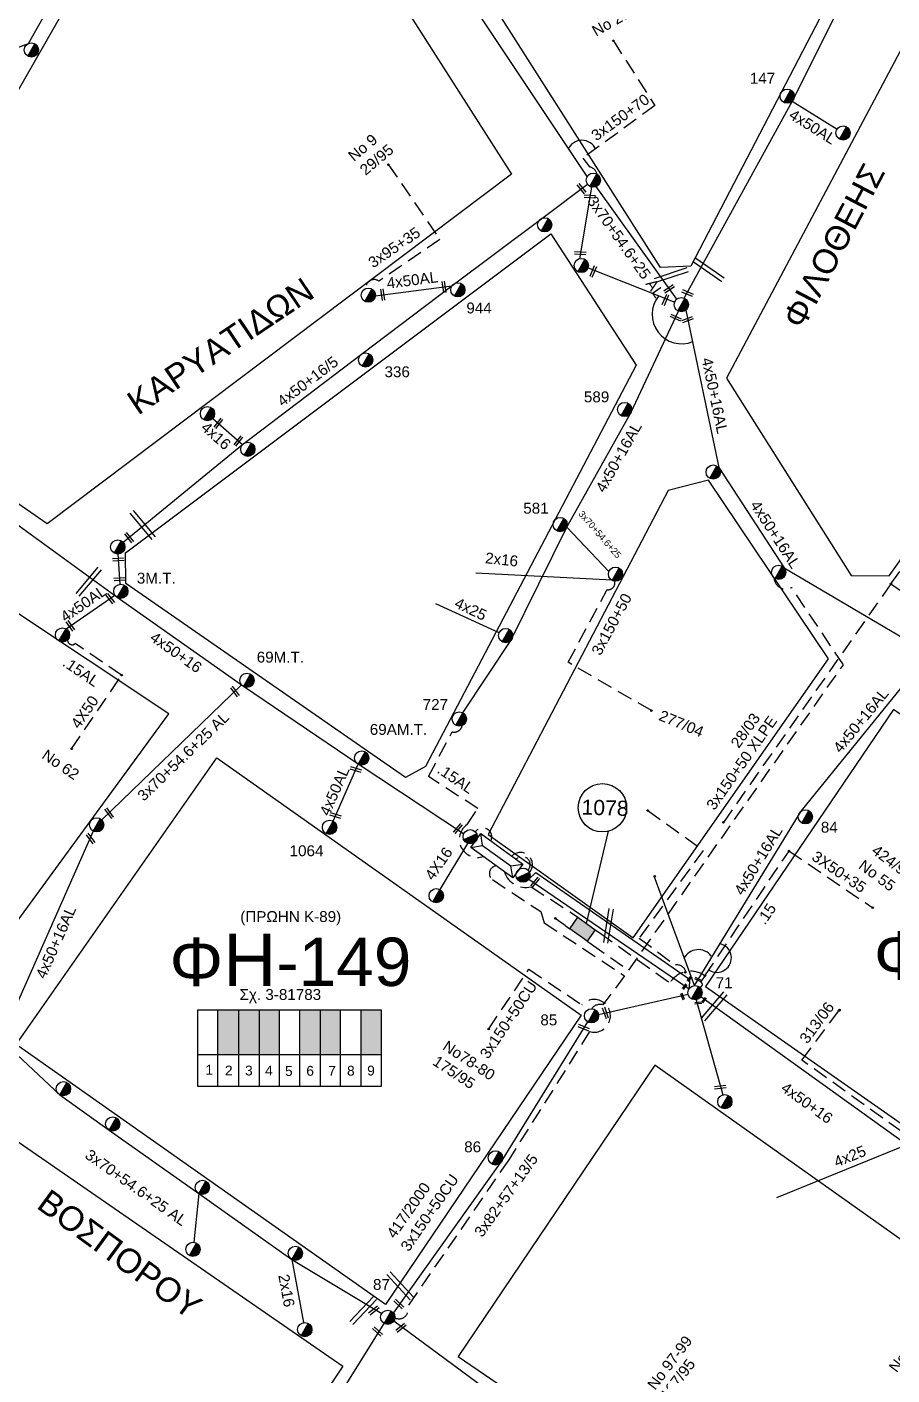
# Model space of a CAD drawing. Header units: millimetres. Extents: x 7477 to 9676, y 1828 to 2857.
# Drawn here: x 8495.6 to 8638.7, y 2005.9 to 2228.9 of the extents above; entities that cross this region are included whole.
import ezdxf
from ezdxf.enums import TextEntityAlignment as Align

# ---------------------------------------------------------------- set-up
doc = ezdxf.new("R2010")
doc.units = ezdxf.units.MM
doc.linetypes.add('DASHED', pattern=[19.05, 12.7, -6.35])
for name, color, linetype, lineweight in [('.15', 7, 'Continuous', 30), ('.15AL', 7, 'Continuous', 30), ('2x16', 7, 'Continuous', 30), ('3x150+50', 7, 'Continuous', 30), ('3x150+50 XLPE', 7, 'SYN_LINE', 30), ('3x150+50CU', 7, 'Continuous', 30), ('3x150+70', 7, 'Continuous', 30), ('3X50+35', 7, 'Continuous', 30), ('3x70+54.6+25 AL', 7, 'SYN_LINE', 30), ('3x82+57+13_5', 7, 'Continuous', 30), ('3x95+35', 7, 'Continuous', 30), ('4x16', 7, 'Continuous', 30), ('4x25', 7, 'Continuous', 30), ('4X35', 7, 'DASHED', 30), ('4x50', 7, 'Continuous', 30), ('4x50+16', 7, 'Continuous', 30), ('4x50+16_5', 7, 'Continuous', 30), ('4x50+16AL', 7, 'Continuous', 30), ('4x50AL', 7, 'Continuous', 30), ('text διευθύνσεων', 250, 'Continuous', 30), ('Υπόβαθρο ΔΕΗ', 7, 'Continuous', 30)]:
    doc.layers.add(name, color=color, linetype=linetype, lineweight=lineweight)
for name, color, linetype in [('Link Box 4 Διευθύνσεων', 7, 'Continuous'), ('Pillar OTE', 7, 'Continuous'), ('TEXT ΚΑΛΩΔΙΩΝ', 7, 'Continuous'), ('Άγνωστα', 7, 'Continuous'), ('ΑΓΝΩΣΤΟ ΕΝΑΕΡΙΟ ΚΑΛΩΔΙΟ', 7, 'Continuous'), ('Καλώδια ΧΤ   3x150+50CU', 7, 'DASHED'), ('Καλώδια ΧΤ   3x150AL+50CU', 7, 'DASHED'), ('Μηχανική τομή', 7, 'Continuous'), ('Στύλος ΦΜ', 7, 'Continuous'), ('Στύλος ΦΜ @ 1', 7, 'Continuous'), ('Συνδέσεις', 7, 'Continuous'), ('Τομή', 7, 'Continuous'), ('Υποσταθμός εναέριος 2 στύλων', 7, 'Continuous'), ('Υποσταθμός πόλεως', 7, 'Continuous')]:
    doc.layers.add(name, color=color, linetype=linetype)
doc.styles.add('arial', font='ARIAL.TTF')
doc.styles.get("Standard").update_dxf_attribs({"font": 'ARIAL.TTF'})
doc.linetypes.add('SYN_LINE', pattern='A,0.5,-0.0001,["/\\/\\/\\/",Standard,S=0.1,R=0,X=0,Y=-0.05],-0.25', length=0.7501)

# ---------------------------------------------------------------- blocks, each defined once
blk = doc.blocks.new('ΥΠΑΡΧΩΝ ΤΣΙΜΕΝΤΕΝΙΟΣ ΣΤΥΛΟΣ')
at = {"layer": 'Στύλος ΦΜ'}
blk.add_hatch(color=7, dxfattribs=at).paths.add_polyline_path([(-1.29, -2.28, 0.574793), (2.62, 0, 0.268822), (1.3, 2.27)])
at = {"layer": 'Στύλος ΦΜ', "color": 7}
blk.add_line((-1.29, -2.28), (1.3, 2.27), dxfattribs=at)
blk.add_circle((0, 0), 2.62, dxfattribs=at)
at = {"layer": 'Στύλος ΦΜ', "flags": 4}
for tag, p in [('ΑΡΙΘΜΟΣ', (-4.68, 8.05)), ('ΤΥΠΟΣ', (-4.91, 3.03))]:
    blk.add_attdef(tag, p, '', height=4, dxfattribs=at)
blk = doc.blocks.new('LINK BOX 4 ΑΝΑΧΩΡΗΣΕΩΝ')
at = {"layer": 'Link Box 4 Διευθύνσεων', "ltscale": 40}
blk.add_hatch(color=256, dxfattribs=at).paths.add_polyline_path([(-3.54, 0), (-3.54, -4.67), (3.54, -4.67), (3.54, 0)])
for p, q in [((-3.54, 0), (-5.33, 0)), ((5.33, 0), (3.54, 0)), ((-3.54, -4.67), (-5.33, -4.67)), ((5.33, -4.67), (3.54, -4.67))]:
    blk.add_line(p, q, dxfattribs=at)
blk.add_lwpolyline([(-3.54, -4.67), (-3.54, 0), (3.54, 0), (3.54, -4.67)], close=True, dxfattribs=at)
blk = doc.blocks.new('ΥΠΟΣΤΑΘΜΟΣ ΕΝΑΕΡΙΟΣ ΕΠΙ 2 ΣΤΥΛΩΝ')
at = {"layer": 'Υποσταθμός εναέριος 2 στύλων', "linetype": 'Continuous'}
for points in [[(-11.97, -2.11, 0.574793), (-8.45, -0.07, 0.268822), (-9.64, 1.98)], [(9.68, -2.15, 0.574793), (13.19, -0.1, 0.268822), (12.01, 1.95)]]:
    blk.add_hatch(color=256, dxfattribs=at).paths.add_polyline_path(points)
for p, q in [((-11.97, -2.11), (-9.64, 1.98)), ((9.68, -2.15), (12.01, 1.95))]:
    blk.add_line(p, q, dxfattribs=at)
for centre in [(-10.81, -0.07), (10.84, -0.1)]:
    blk.add_circle(centre, 2.36, dxfattribs=at)
at = {"layer": 'Υποσταθμός πόλεως', "linetype": 'Continuous', "ltscale": 40}
blk.add_lwpolyline([(-8.57, 2.82), (8.57, 2.82), (8.57, -2.82), (-8.57, -2.82)], close=True, dxfattribs=at)
for points in [[(-5.75, 0), (-8.57, 2.82)], [(-8.57, -2.82), (-5.75, 0)], [(-5.75, 0), (5.75, 0)], [(5.75, 0), (8.57, 2.82)], [(8.57, -2.82), (5.75, 0)]]:
    blk.add_lwpolyline(points, dxfattribs=at)
at = {"layer": 'Υποσταθμός εναέριος 2 στύλων', "ltscale": 40, "flags": 1}
for tag, p in [('ΜΕΤΑΣΧΗΜΑΤΙΣΜΟΣ', (14.09, 2.51)), ('ΙΣΧΥΣ', (14.07, -0.28)), ('ΑΡΙΘΜΟΣ', (14.19, -3))]:
    blk.add_attdef(tag, p, '', height=1.8, dxfattribs=at)
blk = doc.blocks.new('ΜΗΧΑΝΙΚΗ ΤΟΜΗ')
at = {"layer": 'Μηχανική τομή', "ltscale": 40}
for p, q in [((-1.89, 0.78), (5.69, 0.78)), ((-1.89, -0.77), (5.69, -0.77))]:
    blk.add_line(p, q, dxfattribs=at)
blk = doc.blocks.new('ΤΟΜΗ')
at = {"layer": 'Τομή', "ltscale": 40}
for p, q in [((-5.68, 0), (17.06, 0)), ((-5.68, -2.77), (17.06, -2.77))]:
    blk.add_line(p, q, dxfattribs=at)
blk = doc.blocks.new('_ΣΥΝΔΕΣΗ')
at = {"layer": 'Συνδέσεις', "linetype": 'SYN_LINE', "ltscale": 40}
blk.add_hatch(color=256, dxfattribs=at).paths.add_polyline_path([(0.5, -0.01, 1), (-0.5, -0.01, 1)])
at = {"layer": 'Συνδέσεις'}
blk.add_circle((0, -0.01), 0.5, dxfattribs=at)

msp = doc.modelspace()

# ---------------------------------------------------------------- hatches: boundary and pattern name
at = {"layer": 'Καλώδια ΧΤ   3x150AL+50CU', "linetype": 'DASHED', "lineweight": -3, "ltscale": 0.2}
h = msp.add_hatch(color=151, dxfattribs=at)
h.dxf.hatch_style = 1
h.paths.add_polyline_path([(8530.62, 2066.27), (8527.18, 2066.27), (8527.18, 2058.91), (8530.62, 2058.91)])
h = msp.add_hatch(color=85, dxfattribs=at)
h.dxf.hatch_style = 1
h.paths.add_polyline_path([(8530.62, 2058.91), (8534.06, 2058.9), (8534.06, 2066.27), (8530.62, 2066.27)])
h = msp.add_hatch(color=27, dxfattribs=at)
h.dxf.hatch_style = 1
h.paths.add_polyline_path([(8537.3, 2066.27), (8534, 2066.27), (8534, 2058.91), (8537.29, 2058.9)])
h = msp.add_hatch(color=5, dxfattribs=at)
h.dxf.hatch_style = 1
h.paths.add_polyline_path([(8544.14, 2066.27), (8540.84, 2066.27), (8540.84, 2058.9), (8544.14, 2058.9)])
h = msp.add_hatch(color=1, dxfattribs=at)
h.dxf.hatch_style = 1
h.paths.add_polyline_path([(8547.48, 2066.27), (8544.19, 2066.27), (8544.19, 2058.9), (8547.48, 2058.9)])
h = msp.add_hatch(color=6, dxfattribs=at)
h.dxf.hatch_style = 1
h.paths.add_polyline_path([(8554.15, 2066.27), (8550.85, 2066.27), (8550.85, 2058.9), (8554.15, 2058.9)])

# ---------------------------------------------------------------- linework, layer by layer
at = {"layer": '.15', "color": 2, "linetype": 'DASHED', "lineweight": -3, "ltscale": 0.2}
msp.add_lwpolyline([(8638.49, 2136.78), (8664.04, 2172.15), (8654.57, 2178.8)], dxfattribs=at)
at = {"layer": '.15', "color": 6, "linetype": 'DASHED', "lineweight": -3, "ltscale": 0.2}
msp.add_lwpolyline([(8571.07, 2091.66, -0.868987), (8568.42, 2096.98), (8570.19, 2099.59), (8562.01, 2104.89), (8565.91, 2112.28, 0.431392), (8567.59, 2113.35, -1.476166)], format="xyb", dxfattribs=at)
at = {"layer": '.15', "color": 5, "linetype": 'DASHED', "lineweight": -3, "ltscale": 0.2}
msp.add_lwpolyline([(8607.73, 2071.93), (8621.64, 2092.57)], dxfattribs=at)
at = {"layer": '.15AL', "color": 151, "linetype": 'DASHED', "lineweight": -3, "ltscale": 0.2}
msp.add_lwpolyline([(8502.98, 2109.47), (8511.24, 2121.67), (8503.55, 2126.88, -0.662454), (8502.3, 2127.49, -4.11627)], format="xyb", dxfattribs=at)
at = {"layer": '2x16', "color": 6, "linetype": 'SYN_LINE', "lineweight": -3, "ltscale": 15}
msp.add_lwpolyline([(8592.36, 2137.36), (8569.84, 2138.56)], dxfattribs=at)
at = {"layer": '2x16', "color": 151, "linetype": 'SYN_LINE', "lineweight": -3, "ltscale": 8}
msp.add_lwpolyline([(8568.48, 2093.83), (8563.86, 2086.19)], dxfattribs=at)
at = {"layer": '2x16', "color": 2, "linetype": 'Continuous', "lineweight": -3, "ltscale": 0.2}
for points in [[(8524.03, 2035.88), (8523.17, 2027.82)], [(8539.41, 2024.99), (8541.33, 2014.54)]]:
    msp.add_lwpolyline(points, dxfattribs=at)
at = {"layer": '3x150+50', "color": 6, "linetype": 'DASHED', "lineweight": -3, "ltscale": 0.2}
msp.add_lwpolyline([(8598.87, 2115.8), (8585.09, 2123.8), (8591.56, 2135.82, 0.560277), (8592.77, 2137.22, -52.835946)], format="xyb", dxfattribs=at)
at = {"layer": '3x150+50', "color": 5, "linetype": 'DASHED', "lineweight": -3, "ltscale": 0.2}
for points in [[(8598.27, 2099.28), (8607.46, 2092.68), (8596.85, 2078.15), (8602.82, 2073.7, -0.382244), (8604.58, 2072.59, 183.471614)], [(8578.46, 2089.42, 1.030131), (8576.51, 2091.19, -0.168773)], [(8590.33, 2079.04), (8601.92, 2070.77, -0.426194), (8607.73, 2071.93)], [(8607.73, 2071.93), (8607.02, 2070.87, -1.141758), (8606.68, 2070.14, 8.196925)]]:
    msp.add_lwpolyline(points, format="xyb", dxfattribs=at)
at = {"layer": '3x150+50', "color": 151, "linetype": 'DASHED', "lineweight": -3, "ltscale": 0.2}
msp.add_lwpolyline([(8569.74, 2095.75, -0.920462), (8572.32, 2094.23, 0.32939)], format="xyb", dxfattribs=at)
at = {"layer": '3x150+50', "color": 1, "linetype": 'DASHED', "lineweight": -3, "ltscale": 0.2}
msp.add_lwpolyline([(8578.72, 2089.05, 0.968723), (8575.79, 2091.72, -0.241031)], format="xyb", dxfattribs=at)
at = {"layer": '3x150+50', "color": 27, "linetype": 'DASHED', "lineweight": -3, "ltscale": 0.2}
msp.add_lwpolyline([(8573.2, 2090.11, 0.684118), (8572.59, 2087.83), (8580.56, 2082.57), (8581.11, 2080.71), (8594.44, 2071.93), (8590.85, 2067.12, 0.310574), (8589, 2066.48, -6.646849)], format="xyb", dxfattribs=at)
at = {"layer": '3x150+50', "color": 85, "linetype": 'DASHED', "lineweight": -3, "ltscale": 0.2}
msp.add_lwpolyline([(8574.59, 2089.11, 0.40395), (8578.96, 2086.66), (8585.99, 2082.13)], format="xyb", dxfattribs=at)
msp.add_lwpolyline([(8584.63, 2080.23), (8582.97, 2081.42)], dxfattribs=at)
at = {"layer": '3x150+50 XLPE', "color": 85, "linetype": 'DASHED', "lineweight": -3, "ltscale": 0.2}
msp.add_lwpolyline([(8588.97, 2077.14), (8595.12, 2072.84), (8630.63, 2123.38), (8622.07, 2136.15, -0.552951), (8619.15, 2137.8, 0.126739)], format="xyb", dxfattribs=at)
at = {"layer": '3x150+50 XLPE', "color": 2, "linetype": 'DASHED', "lineweight": -3, "ltscale": 0.2}
msp.add_lwpolyline([(8638.49, 2136.78), (8610.78, 2097.31)], dxfattribs=at)
at = {"layer": '3x150+50CU', "color": 2, "linetype": 'DASHED', "lineweight": -3, "ltscale": 0.2}
msp.add_lwpolyline([(8638.49, 2136.78), (8645.5, 2131.92)], dxfattribs=at)
at = {"layer": '3x150+50CU', "color": 27, "linetype": 'DASHED', "lineweight": -3, "ltscale": 0.2}
msp.add_lwpolyline([(8571.96, 2063.12), (8578.61, 2073), (8587.37, 2067.11, -1.796013), (8588.65, 2062.68), (8575.27, 2041.47), (8558.54, 2017.18, -0.682851), (8556.45, 2015.33, -115.724267)], format="xyb", dxfattribs=at)
at = {"layer": '3x150+70', "color": 27, "linetype": 'DASHED', "lineweight": -3, "ltscale": 0.2}
msp.add_lwpolyline([(8592.58, 2226.64), (8599.45, 2215.93), (8587.56, 2207.24), (8588.63, 2205.77, -0.317333), (8589.85, 2204.61, 152.098015)], format="xyb", dxfattribs=at)
at = {"layer": '3X50+35', "color": 5, "linetype": 'DASHED', "lineweight": -3, "ltscale": 0.2}
msp.add_lwpolyline([(8621.64, 2092.57), (8635.49, 2083.19)], dxfattribs=at)
at = {"layer": '3x70+54.6+25 AL', "color": 85, "linetype": 'SYN_LINE', "lineweight": -3, "ltscale": 15}
for points in [[(8588.98, 2202.44), (8586.96, 2190.58)], [(8588.39, 2189.06), (8602.73, 2183.4)]]:
    msp.add_lwpolyline(points, dxfattribs=at)
at = {"layer": '3x70+54.6+25 AL', "color": 6, "linetype": 'SYN_LINE', "lineweight": -3, "ltscale": 10}
msp.add_lwpolyline([(8591.84, 2138.8), (8584.89, 2146.18)], dxfattribs=at)
at = {"layer": '3x70+54.6+25 AL', "color": 151, "linetype": 'SYN_LINE', "lineweight": -3, "ltscale": 15}
msp.add_lwpolyline([(8531.07, 2120.06), (8507.95, 2097.72)], dxfattribs=at)
at = {"layer": '3x70+54.6+25 AL', "color": 1, "linetype": 'SYN_LINE', "lineweight": -3, "ltscale": 15}
msp.add_lwpolyline([(8578.62, 2087.91), (8579.78, 2088.99), (8605.18, 2071.39), (8605.12, 2069.78)], dxfattribs=at)
at = {"layer": '3x70+54.6+25 AL', "color": 5, "linetype": 'SYN_LINE', "lineweight": -3, "ltscale": 15}
msp.add_lwpolyline([(8578.62, 2087.91), (8605.12, 2069.78)], dxfattribs=at)
at = {"layer": '3x70+54.6+25 AL', "color": 2, "linetype": 'SYN_LINE', "lineweight": -3, "ltscale": 15}
msp.add_lwpolyline([(8493.09, 2059.68), (8501.04, 2052.21), (8509.19, 2046.38), (8524.03, 2035.88), (8539.41, 2024.99), (8554.27, 2016.03)], dxfattribs=at)
at = {"layer": '3x70+54.6+25 AL', "color": 6, "linetype": 'SYN_LINE', "lineweight": -3, "ltscale": 15}
msp.add_lwpolyline([(8556.29, 2014.82), (8583.49, 1994.67)], dxfattribs=at)
at = {"layer": '3x82+57+13_5', "color": 1, "linetype": 'Continuous', "lineweight": -3, "ltscale": 0.2}
for points in [[(8590.13, 2065.54), (8604.94, 2068.86)], [(8556.22, 2016.12), (8574.09, 2041.18), (8588.35, 2064.3)]]:
    msp.add_lwpolyline(points, dxfattribs=at)
at = {"layer": '3x82+57+13_5', "color": 27, "linetype": 'Continuous', "lineweight": -3, "ltscale": 0.2}
msp.add_lwpolyline([(8516.58, 1958.26), (8535.35, 1983.39), (8554.69, 2014.39)], dxfattribs=at)
at = {"layer": '3x95+35', "color": 85, "linetype": 'DASHED', "lineweight": -3, "ltscale": 0.2}
msp.add_lwpolyline([(8555.38, 2206.14), (8563.87, 2193.78), (8553.81, 2186.88, 0.626883), (8551.65, 2185.65, 4.700453)], format="xyb", dxfattribs=at)
at = {"layer": '4x16', "color": 85, "lineweight": -3, "ltscale": 0.2}
msp.add_lwpolyline([(8526.33, 2164.16), (8531.23, 2159.83)], dxfattribs=at)
at = {"layer": '4x25', "color": 6, "linetype": 'SYN_LINE', "lineweight": -3, "ltscale": 15}
msp.add_lwpolyline([(8573.69, 2128.67), (8563.2, 2133.46)], dxfattribs=at)
at = {"layer": '4x25', "color": 85, "linetype": 'SYN_LINE', "lineweight": -3, "ltscale": 15}
msp.add_lwpolyline([(8641.12, 2043.94), (8619.59, 2035.2)], dxfattribs=at)
at = {"layer": '4X35', "color": 5, "linetype": 'SYN_LINE', "lineweight": -3, "ltscale": 15}
msp.add_lwpolyline([(8605.99, 2070.29), (8599.33, 2088.39)], dxfattribs=at)
at = {"layer": '4x50', "color": 2, "linetype": 'Continuous', "lineweight": -3, "ltscale": 0.2}
msp.add_lwpolyline([(8456.17, 2176.02), (8471.27, 2198.53), (8484.24, 2221.91), (8495.82, 2226.2)], dxfattribs=at)
at = {"layer": '4x50+16', "color": 6, "lineweight": -3, "ltscale": 0.2}
msp.add_lwpolyline([(8510.09, 2134.85), (8483.32, 2154.29), (8456.53, 2174.29)], dxfattribs=at)
at = {"layer": '4x50+16', "color": 151, "lineweight": -3, "ltscale": 0.2}
msp.add_lwpolyline([(8567.81, 2095.39), (8550.38, 2106.94), (8531.4, 2119.79), (8510.53, 2134.53), (8510.09, 2134.85)], dxfattribs=at)
at = {"layer": '4x50+16', "color": 1, "lineweight": -3, "ltscale": 0.2}
msp.add_lwpolyline([(8606.26, 2067.95), (8610.7, 2052.23)], dxfattribs=at)
at = {"layer": '4x50+16', "color": 85, "lineweight": -3, "ltscale": 0.2}
msp.add_lwpolyline([(8670.82, 2024.94), (8641.12, 2043.94), (8607.05, 2068.43)], dxfattribs=at)
at = {"layer": '4x50+16_5', "color": 2, "linetype": 'Continuous', "lineweight": -3, "ltscale": 0.2}
msp.add_lwpolyline([(8495.82, 2226.2), (8517.14, 2263.99), (8532.33, 2291.63)], dxfattribs=at)
at = {"layer": '4x50+16_5', "color": 85, "lineweight": -3, "ltscale": 0.2}
msp.add_lwpolyline([(8511.52, 2143.65), (8531.23, 2159.83), (8550.93, 2174.79), (8565.87, 2186.08), (8580.74, 2197.25), (8588.29, 2202.92)], dxfattribs=at)
at = {"layer": '4x50+16_5', "color": 151, "lineweight": -3, "ltscale": 0.2}
msp.add_lwpolyline([(8511.02, 2136.73), (8510.69, 2141.72)], dxfattribs=at)
at = {"layer": '4x50+16AL', "color": 1, "lineweight": -3, "ltscale": 0.2}
msp.add_lwpolyline([(8604.32, 2184.04), (8622.48, 2217.21), (8637.97, 2248.37)], dxfattribs=at)
at = {"layer": '4x50+16AL', "color": 6, "lineweight": -3, "ltscale": 0.2}
msp.add_lwpolyline([(8567.69, 2115.44), (8575.65, 2127.43), (8584.89, 2146.18), (8595.48, 2165.08), (8603.33, 2181.9)], dxfattribs=at)
at = {"layer": '4x50+16AL', "color": 85, "lineweight": -3, "ltscale": 0.2}
msp.add_lwpolyline([(8604.56, 2182.05), (8610.01, 2156.02), (8620.84, 2139.43), (8643.68, 2125.99)], dxfattribs=at)
at = {"layer": '4x50+16AL', "color": 5, "lineweight": -3, "ltscale": 0.2}
msp.add_lwpolyline([(8605.99, 2070.29), (8623.67, 2099.19), (8644.12, 2124.37)], dxfattribs=at)
at = {"layer": '4x50+16AL', "color": 151, "lineweight": -3, "ltscale": 0.2}
msp.add_lwpolyline([(8506.53, 2095.88), (8491.01, 2060.78)], dxfattribs=at)
at = {"layer": '4x50AL', "color": 1, "lineweight": -3, "ltscale": 0.2}
msp.add_lwpolyline([(8622.18, 2216.65), (8629.58, 2212.02)], dxfattribs=at)
at = {"layer": '4x50AL', "color": 85, "lineweight": -3, "ltscale": 0.2}
msp.add_lwpolyline([(8553.21, 2184.45), (8565.87, 2186.08)], dxfattribs=at)
at = {"layer": '4x50AL', "color": 151, "lineweight": -3, "ltscale": 0.2}
for points in [[(8502.05, 2129.34), (8510.14, 2134.89)], [(8546.23, 2097.51), (8550.38, 2106.94)]]:
    msp.add_lwpolyline(points, dxfattribs=at)
at = {"layer": 'Pillar OTE', "lineweight": -3, "ltscale": 40}
for points in [[(8523.85, 2053.63), (8523.85, 2066.27), (8554.18, 2066.27), (8554.18, 2053.6), (8523.85, 2053.63)], [(8527.18, 2053.63), (8527.18, 2066.27)], [(8530.62, 2053.63), (8530.62, 2066.27)], [(8534.06, 2053.62), (8534.06, 2066.27)], [(8537.35, 2053.62), (8537.36, 2066.27)], [(8540.74, 2053.62), (8540.74, 2066.27)], [(8544.14, 2053.61), (8544.14, 2066.27)], [(8547.47, 2053.61), (8547.47, 2066.27)], [(8550.86, 2053.61), (8550.86, 2066.27)], [(8523.85, 2058.91), (8554.18, 2058.88)]]:
    msp.add_lwpolyline(points, dxfattribs=at)
at = {"layer": 'Άγνωστα', "color": 85, "linetype": 'DASHED', "lineweight": -3, "ltscale": 0.2}
msp.add_lwpolyline([(8644.67, 2045.53, 0.801116), (8640.23, 2046.15), (8623.77, 2057.98), (8629.99, 2066.27)], format="xyb", dxfattribs=at)
at = {"layer": 'ΑΓΝΩΣΤΟ ΕΝΑΕΡΙΟ ΚΑΛΩΔΙΟ', "color": 27, "linetype": 'Continuous', "lineweight": -3, "ltscale": 0.2}
for points in [[(8588.24, 2204.16), (8566.64, 2236.67), (8553.84, 2257.49), (8540.13, 2278.8), (8533.45, 2291.61)], [(8603.09, 2183.89), (8589.74, 2202.51)]]:
    msp.add_lwpolyline(points, dxfattribs=at)
at = {"layer": 'Καλώδια ΧΤ   3x150+50CU', "color": 7, "linetype": 'Continuous', "ltscale": 0.2}
for centre, radius, start, end in [((8587.38, 2207.66), 2.51, 24.5776, 155.4224), ((8603.87, 2181.37), 4.87, 141.5515, 292.217), ((8609.71, 2074.88), 2.39, 237.422, 76.7309), ((8606.64, 2073.6), 2.65, 36.4471, 154.4279)]:
    msp.add_arc(centre, radius, start, end, dxfattribs=at)
at = {"layer": 'Υπόβαθρο ΔΕΗ', "lineweight": -3}
for points in [[(8563.95, 2296.98), (8539.93, 2284.03), (8534.9, 2292.6), (8559.08, 2334.42), (8636.64, 2249.54), (8605.38, 2189.35), (8600.36, 2189.11), (8543.17, 2279.06), (8566.24, 2292.58)], [(8528.46, 2278.67), (8575.76, 2204.57), (8498.95, 2146.71), (8466.13, 2169.43)], [(8686.08, 2205.26), (8646.07, 2236.39), (8611.3, 2170.81), (8631.92, 2138.17), (8638.19, 2138.11)], [(8582.25, 2194.71), (8596.37, 2172.94), (8561.53, 2106.53), (8558.22, 2104.73), (8511.92, 2136.82), (8511.86, 2141.93)], [(8452.26, 2159.67), (8418.48, 2112.83), (8484.13, 2067.54), (8519.05, 2115.28)], [(8608.3, 2153.96), (8601.63, 2152.22), (8571.9, 2095.3), (8595.88, 2078.19), (8628.18, 2124.35)], [(8702.42, 2071.69), (8638.91, 2115.97), (8607.83, 2070.13), (8671.27, 2025.68)], [(8527, 2107.97), (8587.25, 2065.4), (8554.87, 2017.52), (8493.8, 2060.53)], [(8599.44, 2057.11), (8566.91, 2008.94), (8628.76, 1966.63), (8662.11, 2012.68)], [(8486.6, 2049.65), (8547.82, 2007.31), (8515.68, 1959.26), (8453.54, 2002.28)]]:
    msp.add_lwpolyline(points, close=True, dxfattribs=at)
msp.add_lwpolyline([(8588.16, 2080.58), (8591.76, 2095.85)], dxfattribs=at)
msp.add_circle((8590.77, 2099.73), 4, dxfattribs=at)

# ---------------------------------------------------------------- block references
at = {"layer": 'Link Box 4 Διευθύνσεων', "lineweight": -3, "xscale": 0.4999999999999999, "yscale": 0.4999999999999999, "zscale": 0.4999999999999999, "rotation": 144.4972191081964}
msp.add_blockref('LINK BOX 4 ΑΝΑΧΩΡΗΣΕΩΝ', (8586.8, 2078.68), dxfattribs=at)
at = {"layer": 'Μηχανική τομή', "lineweight": -3}
for p, xscale, yscale, zscale, rotation in [((8587.01, 2202.56), 0.2499999999999463, 0.2499999999999463, 0.4999999999999997, 308.6526999149059), ((8588.22, 2200.91), 0.2499999999999463, 0.2499999999999463, 0.4999999999999997, 357.1628896834428), ((8586.63, 2191.53), 0.2499999999999464, 0.2499999999999464, 0.4999999999999997, 357.1628896834428), ((8589.11, 2188.05), 0.2499999999999464, 0.2499999999999464, 0.4999999999999997, 66.99742589538043), ((8564.67, 2185.45), 0.2499999999999464, 0.2499999999999464, 0.4999999999999997, 98.09774704481468), ((8601.41, 2185.36), 0.2499999999999464, 0.2499999999999464, 0.4999999999999997, 33.53916720701145), ((8554.54, 2184.14), 0.2499999999999464, 0.2499999999999464, 0.4999999999999997, 98.09774704481468), ((8601.03, 2183.35), 0.2499999999999464, 0.2499999999999464, 0.4999999999999997, 66.99742589538043), ((8604.39, 2185.11), 0.2499999999999464, 0.2499999999999464, 0.4999999999999997, 336.3376795205555), ((8602.44, 2181.04), 0.2499999999999464, 0.2499999999999464, 0.4999999999999997, 336.3376795205555), ((8604.44, 2180.35), 0.2499999999999464, 0.2499999999999464, 0.4999999999999997, 20.8888581558786), ((8526.97, 2162.98), 0.2499999999999464, 0.2499999999999464, 0.4999999999999997, 51.82011262844216), ((8530.28, 2160.03), 0.2499999999999464, 0.2499999999999464, 0.4999999999999997, 51.82011262844216), ((8512.16, 2144.79), 0.2499999999999463, 0.2499999999999463, 0.4999999999999997, 308.6526999149059), ((8511.18, 2140.82), 0.2499999999999463, 0.2499999999999463, 0.4999999999999997, 184.1668342635853), ((8511.4, 2137.55), 0.2499999999999463, 0.2499999999999463, 0.4999999999999997, 184.1668342635853), ((8509.04, 2134.71), 0.2499999999999463, 0.2499999999999463, 0.4999999999999997, 306.5291511329856), ((8502.45, 2130.2), 0.2499999999999463, 0.2499999999999463, 0.4999999999999997, 306.5291511329856), ((8529.67, 2119.33), 0.2499999999999463, 0.2499999999999463, 0.4999999999999997, 306.5291511329856), ((8549.51, 2106.21), 0.2499999999999463, 0.2499999999999463, 0.4999999999999997, 344.1251074759596), ((8508.86, 2099.21), 0.2499999999999463, 0.2499999999999463, 0.4999999999999997, 306.5291511329856), ((8546.16, 2098.6), 0.2499999999999463, 0.2499999999999463, 0.4999999999999997, 344.1251074759596), ((8567.13, 2096.66), 0.2499999999999462, 0.2499999999999462, 0.4999999999999997, 230.3593956881088), ((8505.79, 2095), 0.2499999999999463, 0.2499999999999463, 0.4999999999999997, 306.5291511329856), ((8579.91, 2087.78), 0.2499999999999462, 0.2499999999999462, 0.4999999999999997, 230.3593956881088), ((8604.51, 2070.32), 0.1340019495446869, 0.1340019495446869, 0.2680038990894312, 230.3593956881088), ((8605.31, 2071.64), 0.1340019495446869, 0.1340019495446869, 0.2680038990894312, 230.3593956881088), ((8606.3, 2071.46), 0.1481222816095507, 0.1481222816095507, 0.2962445632191649, 334.940974891433), ((8603.89, 2068.79), 0.1481222816095507, 0.1481222816095507, 0.2962445632191649, 289.9572027749755), ((8607.71, 2068.09), 0.1340019495446869, 0.1340019495446869, 0.2680038990894312, 230.3593956881088), ((8591.07, 2066.26), 0.2499999999999463, 0.2499999999999463, 0.4999999999999997, 289.9572027749755), ((8606.35, 2067.41), 0.1501359342044379, 0.1501359342044379, 0.3002718684089402, 6.359015756574669), ((8587.2, 2063.54), 0.2499999999999463, 0.2499999999999463, 0.4999999999999997, 337.6900947919483), ((8609.78, 2053.46), 0.2499999999999462, 0.2499999999999462, 0.4999999999999997, 6.359015756574668), ((8553.33, 2016.82), 0.2499999999999463, 0.2499999999999463, 0.4999999999999997, 219.2036028953198), ((8557.43, 2017.3), 0.2499999999999463, 0.2499999999999463, 0.4999999999999997, 136.4809184825661), ((8557.81, 2013.96), 0.2499999999999463, 0.2499999999999463, 0.4999999999999997, 219.2036028953198), ((8553.93, 2012.74), 0.2499999999999463, 0.2499999999999463, 0.4999999999999997, 136.4809184825661)]:
    msp.add_blockref('ΜΗΧΑΝΙΚΗ ΤΟΜΗ', p, dxfattribs=dict(at, xscale=xscale, yscale=yscale, zscale=zscale, rotation=rotation))
at = {"layer": 'Στύλος ΦΜ @ 1', "lineweight": -3, "ltscale": 40, "xscale": 0.4499999999998181, "yscale": 0.4499999999998181, "zscale": 0.4499999999998181}
for p in [(8496.32, 2225.13), (8630.58, 2211.39), (8589.27, 2203.58), (8581.23, 2196.18), (8587.28, 2189.45), (8552.04, 2184.54), (8603.83, 2182.97), (8525.45, 2164.94), (8532.12, 2159.05), (8609.1, 2155.27), (8510.61, 2142.89), (8592.94, 2138.38), (8619.93, 2138.68), (8501.46, 2128.32), (8574.78, 2128.22), (8507.11, 2096.9), (8563.28, 2085.17), (8501.62, 2053.23), (8611.02, 2051.09), (8509.77, 2047.41), (8524.61, 2036.91), (8523.05, 2026.65), (8539.99, 2026.01), (8541.54, 2013.38)]:
    msp.add_blockref('ΥΠΑΡΧΩΝ ΤΣΙΜΕΝΤΕΝΙΟΣ ΣΤΥΛΟΣ', p, dxfattribs=at)
at = {"layer": 'Στύλος ΦΜ @ 1', "lineweight": -3, "ltscale": 40}
ref = msp.add_blockref('ΥΠΑΡΧΩΝ ΤΣΙΜΕΝΤΕΝΙΟΣ ΣΤΥΛΟΣ', (8621.34, 2217.48), dxfattribs=dict(at, xscale=0.449999999999818, yscale=0.449999999999818, zscale=0.449999999999818))
ref.add_attrib('ΤΥΠΟΣ', '147', (8615.15, 2219.54), dxfattribs={"layer": 'Στύλος ΦΜ', "height": 1.8, "flags": 4})
ref = msp.add_blockref('ΥΠΑΡΧΩΝ ΤΣΙΜΕΝΤΕΝΙΟΣ ΣΤΥΛΟΣ', (8566.86, 2185.43), dxfattribs=dict(at, xscale=0.4499999999998181, yscale=0.4499999999998181, zscale=0.4499999999998181))
ref.add_attrib('ΤΥΠΟΣ', '944', (8568.27, 2181.53), dxfattribs={"layer": 'Στύλος ΦΜ', "height": 1.8, "flags": 4})
ref = msp.add_blockref('ΥΠΑΡΧΩΝ ΤΣΙΜΕΝΤΕΝΙΟΣ ΣΤΥΛΟΣ', (8551.6, 2173.83), dxfattribs=dict(at, xscale=0.4499999999998181, yscale=0.4499999999998181, zscale=0.4499999999998181))
ref.add_attrib('ΤΥΠΟΣ', '336', (8554.73, 2170.97), dxfattribs={"layer": 'Στύλος ΦΜ', "height": 1.8, "flags": 4})
ref = msp.add_blockref('ΥΠΑΡΧΩΝ ΤΣΙΜΕΝΤΕΝΙΟΣ ΣΤΥΛΟΣ', (8594.44, 2165.63), dxfattribs=dict(at, xscale=0.4499999999998181, yscale=0.4499999999998181, zscale=0.4499999999998181))
ref.add_attrib('ΤΥΠΟΣ', '589', (8587.71, 2166.82), dxfattribs={"layer": 'Στύλος ΦΜ', "height": 1.8, "flags": 4})
ref = msp.add_blockref('ΥΠΑΡΧΩΝ ΤΣΙΜΕΝΤΕΝΙΟΣ ΣΤΥΛΟΣ', (8583.79, 2146.59), dxfattribs=dict(at, xscale=0.449999999999818, yscale=0.449999999999818, zscale=0.449999999999818))
ref.add_attrib('ΤΥΠΟΣ', '581', (8577.68, 2148.39), dxfattribs={"layer": 'Στύλος ΦΜ', "height": 1.8, "flags": 4})
ref = msp.add_blockref('ΥΠΑΡΧΩΝ ΤΣΙΜΕΝΤΕΝΙΟΣ ΣΤΥΛΟΣ', (8511.11, 2135.55), dxfattribs=dict(at, xscale=0.4499999999998181, yscale=0.4499999999998181, zscale=0.4499999999998181))
ref.add_attrib('ΤΥΠΟΣ', '3M.T.', (8513.76, 2136.82), dxfattribs={"layer": 'Στύλος ΦΜ', "height": 1.8, "flags": 4})
ref = msp.add_blockref('ΥΠΑΡΧΩΝ ΤΣΙΜΕΝΤΕΝΙΟΣ ΣΤΥΛΟΣ', (8531.98, 2120.81), dxfattribs=dict(at, xscale=0.4499999999998181, yscale=0.4499999999998181, zscale=0.4499999999998181))
ref.add_attrib('ΤΥΠΟΣ', '69M.T.', (8533.59, 2123.75), dxfattribs={"layer": 'Στύλος ΦΜ', "height": 1.8, "flags": 4})
ref = msp.add_blockref('ΥΠΑΡΧΩΝ ΤΣΙΜΕΝΤΕΝΙΟΣ ΣΤΥΛΟΣ', (8567.1, 2114.42), dxfattribs=dict(at, xscale=0.4499999999998181, yscale=0.4499999999998181, zscale=0.4499999999998181))
ref.add_attrib('ΤΥΠΟΣ', '727', (8561.04, 2115.92), dxfattribs={"layer": 'Στύλος ΦΜ', "height": 1.8, "flags": 4})
ref = msp.add_blockref('ΥΠΑΡΧΩΝ ΤΣΙΜΕΝΤΕΝΙΟΣ ΣΤΥΛΟΣ', (8550.96, 2107.96), dxfattribs=dict(at, xscale=0.4499999999998181, yscale=0.4499999999998181, zscale=0.4499999999998181))
ref.add_attrib('ΤΥΠΟΣ', '69AM.T.', (8552.29, 2111.79), dxfattribs={"layer": 'Στύλος ΦΜ', "height": 1.8, "flags": 4})
ref = msp.add_blockref('ΥΠΑΡΧΩΝ ΤΣΙΜΕΝΤΕΝΙΟΣ ΣΤΥΛΟΣ', (8624.35, 2098.23), dxfattribs=dict(at, xscale=0.4499999999997952, yscale=0.4499999999997952, zscale=0.4499999999997952))
ref.add_attrib('ΤΥΠΟΣ', '84', (8626.9, 2095.61), dxfattribs={"layer": 'Στύλος ΦΜ', "height": 1.8, "flags": 4})
ref = msp.add_blockref('ΥΠΑΡΧΩΝ ΤΣΙΜΕΝΤΕΝΙΟΣ ΣΤΥΛΟΣ', (8545.64, 2096.49), dxfattribs=dict(at, xscale=0.449999999999818, yscale=0.449999999999818, zscale=0.449999999999818))
ref.add_attrib('ΤΥΠΟΣ', '1064', (8539.03, 2091.71), dxfattribs={"layer": 'Στύλος ΦΜ', "height": 1.8, "flags": 4})
ref = msp.add_blockref('ΥΠΑΡΧΩΝ ΤΣΙΜΕΝΤΕΝΙΟΣ ΣΤΥΛΟΣ', (8606.09, 2069.12), dxfattribs=dict(at, xscale=0.4499999999998181, yscale=0.4499999999998181, zscale=0.4499999999998181))
ref.add_attrib('ΤΥΠΟΣ', '71', (8609.51, 2069.87), dxfattribs={"layer": 'Στύλος ΦΜ', "height": 1.8, "flags": 4})
ref = msp.add_blockref('ΥΠΑΡΧΩΝ ΤΣΙΜΕΝΤΕΝΙΟΣ ΣΤΥΛΟΣ', (8588.97, 2065.3), dxfattribs=dict(at, xscale=0.4499999999998181, yscale=0.4499999999998181, zscale=0.4499999999998181))
ref.add_attrib('ΤΥΠΟΣ', '85', (8580.51, 2063.72), dxfattribs={"layer": 'Στύλος ΦΜ', "height": 1.8, "flags": 4})
ref = msp.add_blockref('ΥΠΑΡΧΩΝ ΤΣΙΜΕΝΤΕΝΙΟΣ ΣΤΥΛΟΣ', (8573.08, 2041.79), dxfattribs=dict(at, xscale=0.4499999999998181, yscale=0.4499999999998181, zscale=0.4499999999998181))
ref.add_attrib('ΤΥΠΟΣ', '86', (8567.91, 2042.72), dxfattribs={"layer": 'Στύλος ΦΜ', "height": 1.8, "flags": 4})
ref = msp.add_blockref('ΥΠΑΡΧΩΝ ΤΣΙΜΕΝΤΕΝΙΟΣ ΣΤΥΛΟΣ', (8555.27, 2015.42), dxfattribs=dict(at, xscale=0.4499999999998181, yscale=0.4499999999998181, zscale=0.4499999999998181))
ref.add_attrib('ΤΥΠΟΣ', '87', (8552.83, 2019.95), dxfattribs={"layer": 'Στύλος ΦΜ', "height": 1.8, "flags": 4})
at = {"layer": 'Συνδέσεις', "lineweight": -3, "xscale": 0.25, "yscale": 0.25, "zscale": 0.25}
for p in [(8592.58, 2226.64), (8555.38, 2206.14), (8638.49, 2136.79), (8511.25, 2121.67), (8598.88, 2115.8), (8502.98, 2109.47), (8598.27, 2099.28), (8610.78, 2097.31), (8621.64, 2092.57), (8599.43, 2088.39), (8582.97, 2081.42), (8635.49, 2083.19), (8604.5, 2072.51), (8607.73, 2071.93), (8591.07, 2067.42), (8629.92, 2066.17), (8630, 2066.27), (8571.96, 2063.12)]:
    msp.add_blockref('_ΣΥΝΔΕΣΗ', p, dxfattribs=at)
at = {"layer": 'Τομή', "lineweight": -3}
for p, xscale, yscale, zscale, rotation in [((8607.41, 2189.84), 0.2499999999999996, 0.2499999999999996, 0.2499999999999996, 325.0916792499096), ((8603.61, 2187.96), 0.2499999999999996, 0.2499999999999996, 0.2499999999999996, 198.357087802125), ((8514.06, 2147.85), 0.2499999999999996, 0.2499999999999996, 0.2499999999999996, 309.8687523278959), ((8506.94, 2138), 0.2499999999999996, 0.2499999999999996, 0.2499999999999996, 229.6829687649002), ((8592.31, 2081.55), 0.2499999999999996, 0.2499999999999996, 0.2499999999999996, 260.5708755436978), ((8610.41, 2067.71), 0.2499999999999996, 0.2499999999999996, 0.2499999999999996, 229.6829687649002), ((8556.61, 2021.9), 0.2499999999999997, 0.2499999999999997, 0.2499999999999997, 312.749710589538), ((8549.95, 2015.75), 0.2499999999999996, 0.2499999999999996, 0.2499999999999996, 46.18882059323629)]:
    msp.add_blockref('ΤΟΜΗ', p, dxfattribs=dict(at, xscale=xscale, yscale=yscale, zscale=zscale, rotation=rotation))
at = {"layer": 'Υποσταθμός εναέριος 2 στύλων', "lineweight": -3, "xscale": 0.4999999999999998, "yscale": 0.4999999999999998, "zscale": 0.4999999999999998, "rotation": 324.0744009899788}
msp.add_blockref('ΥΠΟΣΤΑΘΜΟΣ ΕΝΑΕΡΙΟΣ ΕΠΙ 2 ΣΤΥΛΩΝ', (8573.29, 2091.79), dxfattribs=at)

# ---------------------------------------------------------------- texts
at = {"lineweight": -3, "ltscale": 30, "char_height": 1.63, "width": 11.2573, "attachment_point": 1}
for s, insert in [('1', (8525.1, 2057.19)), ('2', (8528.33, 2057.06)), ('3', (8531.66, 2057.06)), ('4', (8534.97, 2057.06)), ('5', (8538.27, 2056.98)), ('6', (8541.79, 2057.01)), ('7', (8545.42, 2057.01)), ('8', (8548.53, 2057.03)), ('9', (8551.86, 2057.06))]:
    msp.add_mtext(s, dxfattribs=dict(at, insert=insert))
at = {"layer": 'text διευθύνσεων', "color": 7, "lineweight": -3, "ltscale": 40, "char_height": 4, "width": 94.4586, "attachment_point": 1, "style": 'arial'}
for s, insert, rotation in [('ΦIΛOΘEHΣ', (8620.36, 2180.53), 62.4149), ('KAPYATIΔΩN', (8511.71, 2167.89), 33.8422), ('BOΣΠOPOY', (8499.33, 2036.85), 323.7636)]:
    msp.add_mtext(s, dxfattribs=dict(at, insert=insert, rotation=rotation))
at = {"layer": 'TEXT ΚΑΛΩΔΙΩΝ', "linetype": 'Continuous', "lineweight": -3, "ltscale": 0.2}
for s, height, rotation, p in [('3x150+70', 1.8, 36.1373, (8593.72, 2213.98)), ('4x50AL', 1.8, 327.9543, (8625.55, 2212.42)), ('3x70+54.6+25 AL', 1.8, 305.1792, (8594.62, 2192.54)), ('3x95+35', 1.8, 34.4854, (8556.34, 2192.45)), ('4x50AL', 1.8, 7.3116, (8559.33, 2187.05)), ('4x50+16/5', 1.8, 37.2183, (8542.02, 2170.29)), ('4x50+16AL', 1.8, 281.8348, (8609.36, 2167.93)), ('4x16', 1.8, 318.549, (8526.86, 2161.29)), ('4x50+16AL', 1.8, 60.735, (8593.44, 2157.75)), ('3x70+54.6+25', 1.1, 311.0802, (8590.36, 2144.96)), ('4x50+16AL', 1.8, 303.1286, (8619.38, 2144.96)), ('2x16', 1.8, 353.83, (8574.11, 2140.81)), ('4x50AL', 1.8, 34.4271, (8504.93, 2133.5)), ('3x150+50', 1.8, 61.7213, (8592.29, 2130.09)), ('4x25', 1.8, 334.6105, (8568.99, 2132.62)), ('4x50+16', 1.8, 324.7693, (8520.25, 2125.46)), ('.15AL', 1.8, 325.882, (8504.54, 2122.23)), ('4x50+16AL', 1.8, 50.9222, (8633.51, 2114.17)), ('3x70+54.6+25 AL', 1.8, 44.0228, (8521.43, 2108.25)), ('3x150+50 XLPE', 1.8, 54.9064, (8613.8, 2107.16)), ('4x50AL', 1.8, 66.2432, (8546.45, 2102.49)), ('.15AL', 1.8, 325.882, (8566.51, 2104.53)), ('4x50+16AL', 1.8, 58.5399, (8616.55, 2091.01)), ('3X50+35', 1.8, 325.9052, (8629.93, 2089.13)), ('.15', 1.8, 56.0183, (8617.89, 2082.17)), ('4x50+16AL', 1.8, 66.1483, (8500.36, 2077.48)), ('3x150+50CU', 1.8, 56.0704, (8575.23, 2064.64)), ('4x50+16', 1.8, 324.2945, (8624.61, 2050.9)), ('4x25', 1.8, 22.0912, (8631.7, 2042.06)), ('3x70+54.6+25 AL', 1.8, 324.7175, (8513.66, 2036.88)), ('3x82+57+13/5', 1.8, 54.5013, (8574.83, 2035.59)), ('3x150+50CU', 1.8, 55.4331, (8562.18, 2032.73)), ('2x16', 1.8, 280.4347, (8538.53, 2019.83))]:
    msp.add_text(s, height=height, rotation=rotation, dxfattribs=at).set_placement(p, align=Align.MIDDLE_CENTER)
at = {"layer": 'Άγνωστα', "lineweight": -3, "ltscale": 40, "char_height": 1.8, "width": 27.758, "attachment_point": 1, "style": 'arial'}
for s, insert, rotation in [('No 29', (8588.82, 2228.86), 29.9515), ('No 9\\P29/95', (8548.51, 2207.95), 39.9505), ('4X50', (8502.71, 2113.68), 55.1843), ('277/04', (8600.63, 2115.96), 337.3817), ('28/03', (8611.86, 2110.49), 54.6023), ('No 62', (8498.91, 2109.51), 325.5789), ('4X16', (8561.27, 2088.59), 55.1843), ('424/99', (8636.23, 2093.74), 323.1184), ('No 55', (8634.07, 2091.26), 323.1184), ('313/06', (8623.23, 2061.61), 53.7417), ('No78-80\\P175/95', (8565.18, 2061.33), 326.6266), ('417/2000', (8554.94, 2029.35), 55), ('No 97-99', (8598.06, 2004.34), 52.7296), ('No 37', (8638.01, 2007.23), 52.7296), ('167/95', (8600.17, 2002.63), 52.7296)]:
    msp.add_mtext(s, dxfattribs=dict(at, insert=insert, rotation=rotation))
at = {"layer": 'Άγνωστα', "lineweight": -3, "insert": (8587.37, 2101.11), "char_height": 2.5, "width": 13.4112, "attachment_point": 1, "rotation": 358.1643}
msp.add_mtext('1078', dxfattribs=at)
at = {"layer": 'Άγνωστα', "lineweight": -3, "ltscale": 40, "char_height": 1.8, "width": 27.758, "attachment_point": 1, "style": 'arial'}
for s, insert in [('(ΠΡΩΗΝ Κ-89)', (8530.87, 2082.62)), ('Σχ. 3-81783', (8530.75, 2069.73))]:
    msp.add_mtext(s, dxfattribs=dict(at, insert=insert))
at = {"layer": 'Υπόβαθρο ΔΕΗ', "lineweight": -3, "char_height": 8, "width": 84.6573, "attachment_point": 1}
for s, insert in [('Φ{\\H1.0833x;H}-155', (8635.65, 2079.96)), ('Φ{\\H1.0833x;H}-149', (8519.15, 2078.9))]:
    msp.add_mtext(s, dxfattribs=dict(at, insert=insert))

doc.saveas('drawing.dxf')
